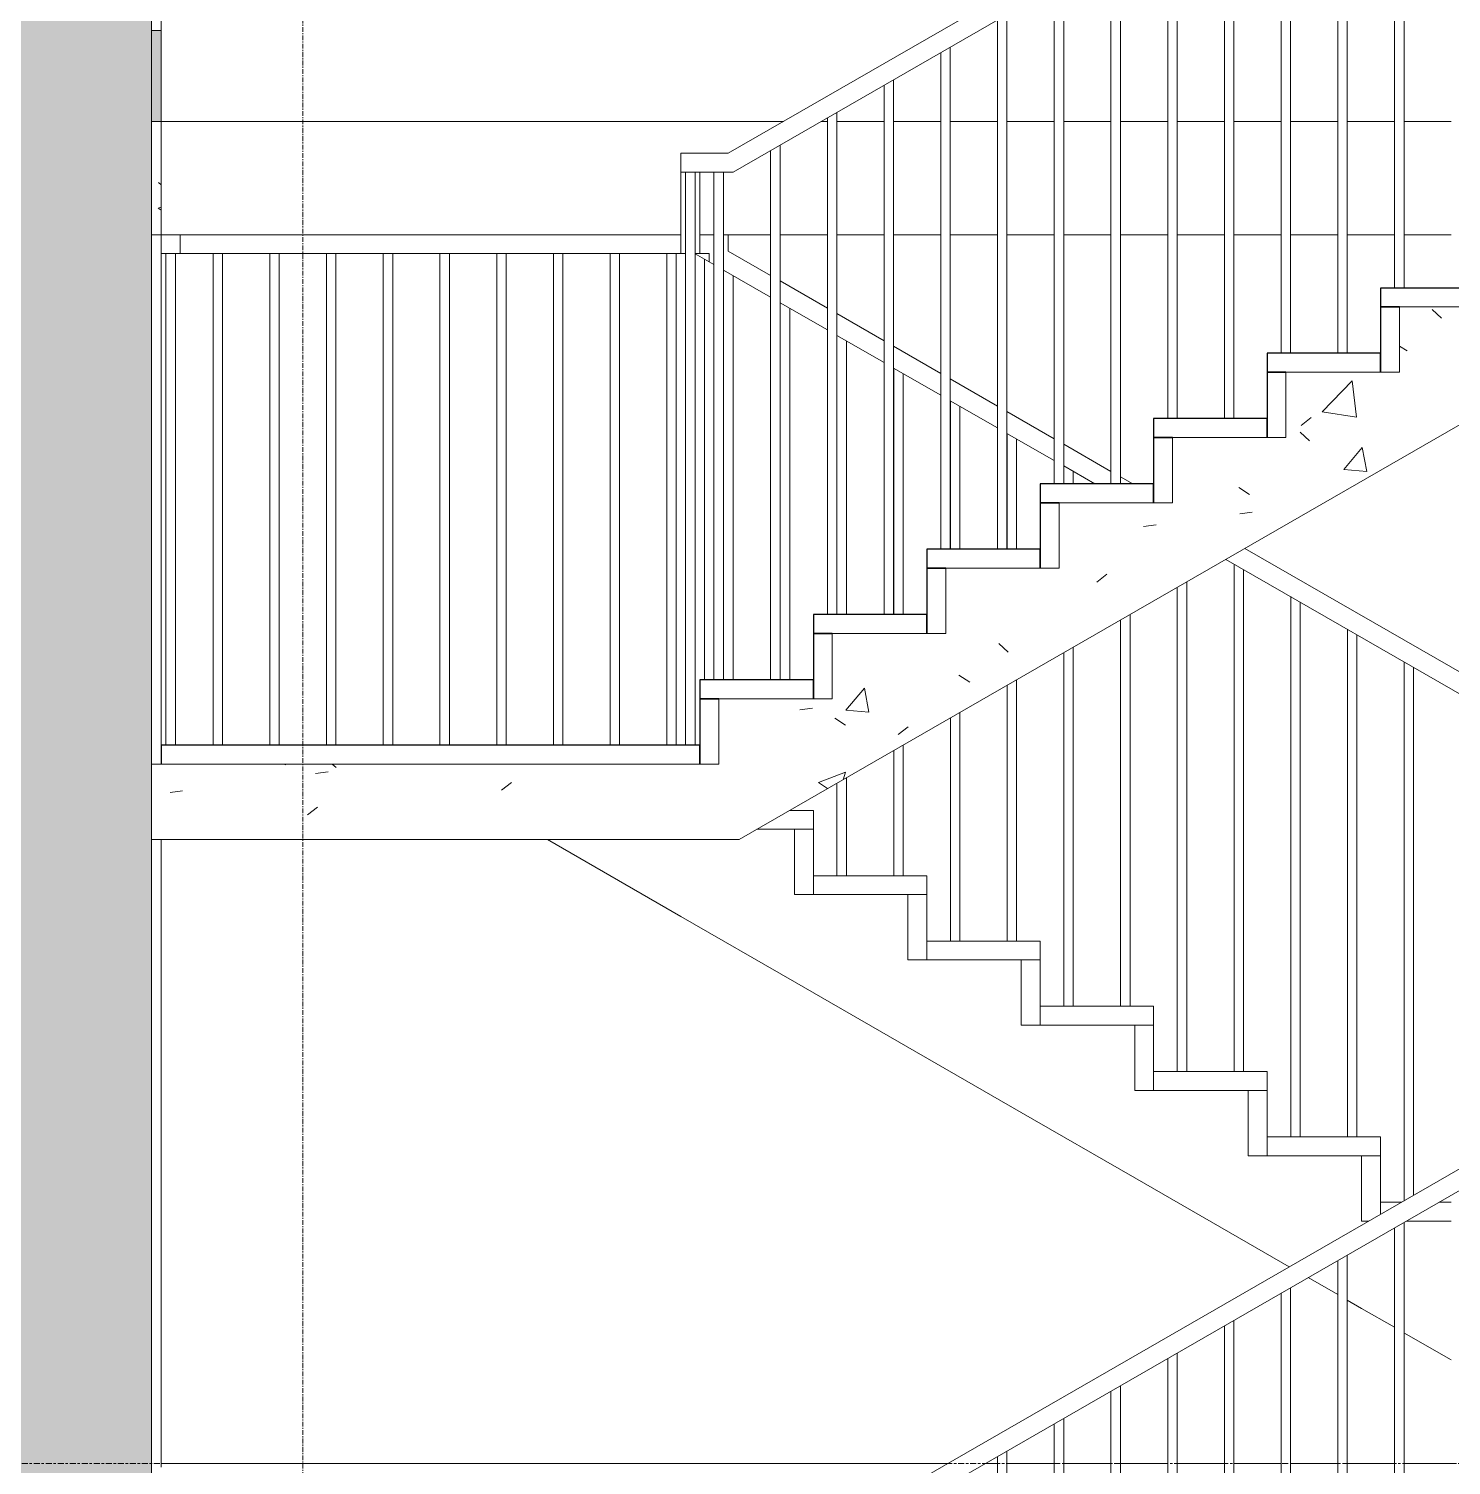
# Model space of a CAD drawing. Header units: millimetres. Extents: x 78096 to 288885, y -20632 to 149556.
# Drawn here: x 217859 to 221622, y 123095 to 126895 of the extents above; entities that cross this region are included whole.
import ezdxf

# ---------------------------------------------------------------- set-up
doc = ezdxf.new("R2010")
doc.units = ezdxf.units.MM
doc.linetypes.add('Centre', pattern=[31.75, 6.35, -4.7625, 15.875, -4.7625])
doc.linetypes.add('Grid Line', pattern=[22.225, 12.7, -3.175, 3.175, -3.175])
for name, color, linetype, lineweight in [('A-DETL', 90, 'Continuous', 9), ('A-DETL-GENF', 92, 'Continuous', 9), ('A-FLOR', 192, 'Continuous', 9), ('A-FLOR-FNSH', 192, 'Continuous', 35), ('A-FLOR-HRAL', 11, 'Continuous', 9), ('A-FLOR-LEVL', 51, 'Continuous', 9), ('A-FLOR-MCUT', 51, 'Continuous', 9), ('A-FLOR-PATT', 8, 'Continuous', 35), ('A-WALL-FNSH', 113, 'Continuous', 25), ('S-COLS', 52, 'Continuous', 9), ('S-GRID', 1, 'Continuous', 9), ('S-STRS', 31, 'Continuous', 9)]:
    doc.layers.add(name, color=color, linetype=linetype, lineweight=lineweight)
pattern_1 = [(50, (230762.54, 117385), (364.368, -31.8783), [38.1, -419.1]), (355, (230762.54, 117385), (-70.486, 382.1133), [30.48, -335.28]), (100.451, (230792.9, 117382.34), (293.885, 350.2334), [32.38, -356.18]), (46.184, (230762.54, 117486.6), (542.1585, -84.086), [57.15, -628.65]), (96.636, (230807.7, 117479.6), (474.805, 494.855), [48.57, -534.27]), (351.184, (230762.54, 117486.6), (474.81, 494.85), [45.72, -502.92]), (21, (230813.34, 117461.2), (303.2285, -204.5305), [38.1, -419.1]), (326, (230813.34, 117461.2), (123.604, 368.376), [30.48, -335.28]), (71.451, (230838.6, 117444.16), (426.834, 163.8427), [32.38, -356.18]), (37.5, (230762.54, 117385), (6.17665, 169.11015), [16.764, -314.452, 16.764, -323.596, -336.55]), (37.5, (230762.54, 117385), (6.17665, 169.11015), [-671.576, 16.764, -319.786]), (7.5, (230762.54, 117385), (133.6389, 200.3615), [16.764, -177.292, 16.764, -306.832, -128.27]), (7.5, (230762.54, 117385), (133.6389, 200.3615), [-517.652, 16.764, -111.506]), (327.5, (230649.26, 117385), (271.1818, -11.45836), [16.764, -110.236, 16.764, -379.476, -525.78]), (327.5, (230649.26, 117385), (271.1818, -11.45836), [-523.24, 16.764, -509.016]), (317.5, (230598.46, 117385), (296.2585, 50.8528), [16.764, -148.336, 16.764, -246.38, -373.38]), (317.5, (230598.46, 117385), (296.2585, 50.8528), [-428.244, 16.764, -356.616])]
pattern_2 = [(50, (230762.54, 117385), (728.7365, -63.756), [76.2, -838.2]), (355, (230762.54, 117385), (-140.972, 764.228), [60.96, -670.56]), (100.451, (230823.3, 117379.7), (587.77, 700.467), [64.76, -712.36]), (46.184, (230762.5, 117588.2), (1084.316, -168.17), [114.3, -1257.3]), (96.636, (230852.9, 117574.2), (949.61, 989.71), [97.14, -1068.54]), (351.184, (230762.5, 117588.2), (949.62, 989.7), [91.44, -1005.84]), (21, (230864.14, 117537.4), (606.458, -409.061), [76.2, -838.2]), (326, (230864.14, 117537.4), (247.208, 736.753), [60.96, -670.56]), (71.451, (230914.7, 117503.3), (853.668, 327.685), [64.76, -712.36]), (37.5, (230762.54, 117385), (12.3547, 338.2201), [33.528, -628.904, 33.528, -647.192, -673.1]), (37.5, (230762.54, 117385), (12.3547, 338.2201), [-1343.152, 33.528, -639.572]), (7.5, (230762.54, 117385), (267.279, 400.722), [33.528, -354.584, 33.528, -613.664, -256.54]), (7.5, (230762.54, 117385), (267.279, 400.722), [-1035.304, 33.528, -223.012]), (327.5, (230535.98, 117385), (542.3633, -22.9153), [33.528, -220.472, 33.528, -758.952, -1051.56]), (327.5, (230535.98, 117385), (542.3633, -22.9153), [-1046.48, 33.528, -1018.032]), (317.5, (230434.38, 117385), (592.517, 101.707), [33.528, -296.672, 33.528, -492.76, -746.76]), (317.5, (230434.38, 117385), (592.517, 101.707), [-856.488, 33.528, -713.232])]

# ---------------------------------------------------------------- blocks, each defined once
blk = doc.blocks.new('Railing - 25mm-4402515-TOMH A-A')
at = {"layer": 'A-FLOR-HRAL'}
for p, q in [((-3324.9, 101440.9), (-3324.9, 100127.3)), ((-3299.9, 100127.3), (-3299.9, 101455.3))]:
    blk.add_line(p, q, dxfattribs=at)
blk = doc.blocks.new('Railing - 25mm-4401980-TOMH A-A')
at = {"layer": 'A-FLOR-HRAL'}
for p, q in [((-3149.9, 100127.3), (-3149.9, 101541.7)), ((-3174.9, 101527.3), (-3174.9, 100127.3))]:
    blk.add_line(p, q, dxfattribs=at)
blk = doc.blocks.new('Railing - Railing-4416928-TOMH A-A')
for name, p in [('Railing - 25mm-4402515-TOMH A-A', (-900, 22281.8)), ('Railing - 25mm-4401980-TOMH A-A', (-1200, 22109.1)), ('Railing - 25mm-4402515-TOMH A-A', (-1200, 22109.1)), ('Railing - 25mm-4401980-TOMH A-A', (-1500, 21936.4)), ('Railing - 25mm-4402515-TOMH A-A', (-1500, 21936.4)), ('Railing - 25mm-4401980-TOMH A-A', (-1800, 21763.6)), ('Railing - 25mm-4402515-TOMH A-A', (-1800, 21763.6)), ('Railing - 25mm-4401980-TOMH A-A', (-2100, 21590.9))]:
    blk.add_blockref(name, p)
blk = doc.blocks.new('Top Rail Type - Top Rail_Internal_-4416944-TOMH A-A')
at = {"layer": 'A-FLOR-HRAL'}
for p, q in [((-3062, 124450), (-5987.4, 122765.7)), ((-3062, 124450), (-3062, 124392.3)), ((-3062, 124392.3), (-5974.1, 122715.7)), ((-6112.4, 122715.7), (-6112.4, 122765.7)), ((-5987.4, 122765.7), (-6112.4, 122765.7)), ((-6112.4, 122715.7), (-6112.4, 122500)), ((-5974.1, 122715.7), (-6112.4, 122715.7)), ((-6062.4, 122715.7), (-6062.4, 122500)), ((-6024.9, 122550), (-6062.4, 122550)), ((-5987.4, 122550), (-5999.9, 122550)), ((-5987.4, 122507), (-5987.4, 122550)), ((-6099.9, 122500), (-6112.4, 122500)), ((-6062.4, 122500), (-6074.9, 122500)), ((-6062.4, 122500), (-6037.4, 122500)), ((-6037.4, 122500), (-6037.4, 122478.1)), ((-6037.4, 122478.1), (-6024.9, 122470.9)), ((-5874.9, 122442.3), (-5987.4, 122507)), ((-5999.9, 122456.6), (-5874.9, 122384.6)), ((-5724.9, 122355.9), (-5849.9, 122427.9)), ((-5849.9, 122370.2), (-5724.9, 122298.2)), ((-5574.9, 122269.5), (-5699.9, 122341.5)), ((-5699.9, 122283.8), (-5574.9, 122211.9)), ((-5424.9, 122183.2), (-5549.9, 122255.2)), ((-5549.9, 122197.5), (-5424.9, 122125.5)), ((-5274.9, 122096.8), (-5399.9, 122168.8)), ((-5399.9, 122111.1), (-5274.9, 122039.1)), ((-5124.9, 122010.5), (-5249.9, 122082.4)), ((-5249.9, 122024.7), (-5124.9, 121952.8)), ((-4974.9, 121924.1), (-5099.9, 121996.1)), ((-5099.9, 121938.4), (-5017.5, 121890.9)), ((-4917.3, 121890.9), (-4949.9, 121909.7)), ((-3062, 120822.7), (-4620.8, 121720.2)), ((-4670.9, 121691.4), (-3062, 120765)), ((-3062, 120822.7), (-3062, 120765))]:
    blk.add_line(p, q, dxfattribs=at)
blk = doc.blocks.new('Railing - 25mm-4401978-TOMH A-A')
at = {"layer": 'A-FLOR-HRAL'}
for p, q in [((-6024.9, 99915.7), (-6024.9, 98572.7)), ((-5999.9, 98572.7), (-5999.9, 99915.7))]:
    blk.add_line(p, q, dxfattribs=at)
blk = doc.blocks.new('Railing - 25mm-4401976-TOMH A-A')
at = {"layer": 'A-FLOR-HRAL'}
for p, q in [((-5999.5, 98572.7), (-5999.5, 99656.3)), ((-5974.5, 98572.7), (-5974.5, 99641.9))]:
    blk.add_line(p, q, dxfattribs=at)
blk = doc.blocks.new('Railing - 25mm-4401974-TOMH A-A')
at = {"layer": 'A-FLOR-HRAL'}
for p, q in [((-5849.5, 98572.7), (-5849.5, 99570)), ((-5824.5, 98572.7), (-5824.5, 99555.6))]:
    blk.add_line(p, q, dxfattribs=at)
blk = doc.blocks.new('Railing - 25mm-V170-TOMH A-A')
at = {"layer": 'A-FLOR-HRAL'}
for p, q in [((-5699.5, 98745.5), (-5699.5, 99483.6)), ((-5674.5, 98745.5), (-5674.5, 99469.2)), ((-5674.5, 98054.5), (-5674.5, 98313.5)), ((-5699.5, 98054.5), (-5699.5, 98299.1))]:
    blk.add_line(p, q, dxfattribs=at)
blk = doc.blocks.new('Railing - 25mm-V171-TOMH A-A')
at = {"layer": 'A-FLOR-HRAL'}
for p, q in [((-5549.5, 98745.5), (-5549.5, 99397.2)), ((-5524.5, 98745.5), (-5524.5, 99382.8)), ((-5549.5, 98054.5), (-5549.5, 98385.5)), ((-5524.5, 98054.5), (-5524.5, 98399.9))]:
    blk.add_line(p, q, dxfattribs=at)
blk = doc.blocks.new('Railing - 25mm-V172-TOMH A-A')
at = {"layer": 'A-FLOR-HRAL'}
for p, q in [((-5399.5, 98918.2), (-5399.5, 99310.9)), ((-5374.5, 98918.2), (-5374.5, 99296.5)), ((-5399.5, 97881.8), (-5399.5, 98471.9)), ((-5374.5, 97881.8), (-5374.5, 98486.3))]:
    blk.add_line(p, q, dxfattribs=at)
blk = doc.blocks.new('Railing - 25mm-V173-TOMH A-A')
at = {"layer": 'A-FLOR-HRAL'}
for p, q in [((-5249.5, 98918.2), (-5249.5, 99224.5)), ((-5224.5, 98918.2), (-5224.5, 99210.1)), ((-5224.5, 97881.8), (-5224.5, 98572.6)), ((-5249.5, 97881.8), (-5249.5, 98558.2))]:
    blk.add_line(p, q, dxfattribs=at)
blk = doc.blocks.new('Railing - 25mm-V174-TOMH A-A')
at = {"layer": 'A-FLOR-HRAL'}
for p, q in [((-5099.5, 99090.9), (-5099.5, 99138.1)), ((-5074.5, 99090.9), (-5074.5, 99123.7)), ((-5074.5, 97709.1), (-5074.5, 98659)), ((-5099.5, 97709.1), (-5099.5, 98644.6))]:
    blk.add_line(p, q, dxfattribs=at)
blk = doc.blocks.new('Railing - 25mm-V175-TOMH A-A')
at = {"layer": 'A-FLOR-HRAL'}
for p, q in [((-4949.5, 97709.1), (-4949.5, 98731)), ((-4924.5, 97709.1), (-4924.5, 98745.4))]:
    blk.add_line(p, q, dxfattribs=at)
blk = doc.blocks.new('Railing - 25mm-V176-TOMH A-A')
at = {"layer": 'A-FLOR-HRAL'}
for p, q in [((-4799.5, 97536.4), (-4799.5, 98817.3)), ((-4774.5, 97536.4), (-4774.5, 98831.7))]:
    blk.add_line(p, q, dxfattribs=at)
blk = doc.blocks.new('Railing - 25mm-V177-TOMH A-A')
at = {"layer": 'A-FLOR-HRAL'}
for p, q in [((-4649.5, 97536.4), (-4649.5, 98879)), ((-4624.5, 97536.4), (-4624.5, 98864.7))]:
    blk.add_line(p, q, dxfattribs=at)
blk = doc.blocks.new('Railing - 25mm-V178-TOMH A-A')
at = {"layer": 'A-FLOR-HRAL'}
for p, q in [((-4499.5, 97363.6), (-4499.5, 98792.7)), ((-4474.5, 97363.6), (-4474.5, 98778.3))]:
    blk.add_line(p, q, dxfattribs=at)
blk = doc.blocks.new('Railing - 25mm-V185-TOMH A-A')
at = {"layer": 'A-FLOR-HRAL'}
for p, q in [((-4199.5, 104795.1), (-4199.5, 106220)), ((-4174.5, 104809.5), (-4174.5, 106205.6))]:
    blk.add_line(p, q, dxfattribs=at)
blk = doc.blocks.new('Railing - 25mm-4401972-TOMH A-A')
at = {"layer": 'A-FLOR-HRAL'}
for p, q in [((-6099.9, 98400), (-6099.9, 99915.7)), ((-6074.9, 98400), (-6074.9, 99915.7))]:
    blk.add_line(p, q, dxfattribs=at)
blk = doc.blocks.new('Railing - Railing-4417093-TOMH A-A')
for name, p in [('Railing - 25mm-4402515-TOMH A-A', (-900, 26081.8)), ('Railing - 25mm-4401980-TOMH A-A', (-1200, 25909.1)), ('Railing - 25mm-4402515-TOMH A-A', (-1200, 25909.1)), ('Railing - 25mm-4401980-TOMH A-A', (-1500, 25736.4)), ('Railing - 25mm-4402515-TOMH A-A', (-1500, 25736.4)), ('Railing - 25mm-4401980-TOMH A-A', (-1800, 25563.6)), ('Railing - 25mm-4402515-TOMH A-A', (-1800, 25563.6)), ('Railing - 25mm-4401980-TOMH A-A', (-2100, 25390.9)), ('Railing - 25mm-4402515-TOMH A-A', (-2100, 25390.9)), ('Railing - 25mm-4401980-TOMH A-A', (-2400, 25218.2)), ('Railing - 25mm-4402515-TOMH A-A', (-2400, 25218.2)), ('Railing - 25mm-4401980-TOMH A-A', (-2700, 25045.5)), ('Railing - 25mm-4401972-TOMH A-A', (0, 26600)), ('Railing - 25mm-4401978-TOMH A-A', (0, 26600)), ('Railing - 25mm-4401976-TOMH A-A', (0, 26600)), ('Railing - 25mm-4401974-TOMH A-A', (0, 26600)), ('Railing - 25mm-V170-TOMH A-A', (0, 26600)), ('Railing - 25mm-V171-TOMH A-A', (0, 26600)), ('Railing - 25mm-V172-TOMH A-A', (0, 26600)), ('Railing - 25mm-V173-TOMH A-A', (0, 26600)), ('Railing - 25mm-V174-TOMH A-A', (0, 26600)), ('Railing - 25mm-V177-TOMH A-A', (0, 26600)), ('Railing - 25mm-V176-TOMH A-A', (0, 26600)), ('Railing - 25mm-V178-TOMH A-A', (0, 26600)), ('Railing - 25mm-V175-TOMH A-A', (0, 26600)), ('Railing - 25mm-V177-TOMH A-A', (300, 26427.3)), ('Railing - 25mm-V185-TOMH A-A', (0, 19000))]:
    blk.add_blockref(name, p)
blk = doc.blocks.new('Railing - 25mm-4402519-TOMH A-A')
at = {"layer": 'A-FLOR-HRAL'}
for p, q in [((-6074.5, 98400), (-6074.5, 99699.5)), ((-6049.5, 99685.1), (-6049.5, 98572.7))]:
    blk.add_line(p, q, dxfattribs=at)
blk = doc.blocks.new('Railing - 25mm-4168236-TOMH A-A')
at = {"layer": 'A-FLOR-HRAL'}
for p, q in [((-6149.5, 84885.7), (-6149.5, 86185.7)), ((-6124.5, 86185.7), (-6124.5, 84885.7))]:
    blk.add_line(p, q, dxfattribs=at)
blk = doc.blocks.new('Railing - 25mm-V132-TOMH A-A')
at = {"layer": 'A-FLOR-HRAL'}
for p, q in [((-7474.1, 84885.7), (-7474.1, 86185.7)), ((-7449.1, 84885.7), (-7449.1, 86185.7))]:
    blk.add_line(p, q, dxfattribs=at)
blk = doc.blocks.new('Railing - Railing-4417097-TOMH A-A')
at = {"layer": 'A-FLOR-HRAL', "lineweight": 18}
for p, q in [((-7436.6, 126350), (-7486.6, 126350)), ((-7486.6, 126350), (-7486.6, 126300)), ((-7436.6, 126300), (-7436.6, 126350)), ((-7486.6, 126300), (-7436.6, 126300))]:
    blk.add_line(p, q, dxfattribs=at)
at = {"layer": 'A-FLOR-HRAL'}
for p, q in [((-6112.4, 126350), (-7436.6, 126350)), ((-7436.6, 126300), (-6112.4, 126300)), ((-6074.9, 126299.7), (-6037.4, 126278.1))]:
    blk.add_line(p, q, dxfattribs=at)
for name, p in [('Railing - 25mm-V132-TOMH A-A', (0, 40114.3)), ('Railing - 25mm-4168236-TOMH A-A', (-1200, 40114.3)), ('Railing - 25mm-4168236-TOMH A-A', (-1050, 40114.3)), ('Railing - 25mm-4168236-TOMH A-A', (-900, 40114.3)), ('Railing - 25mm-4168236-TOMH A-A', (-750, 40114.3)), ('Railing - 25mm-4168236-TOMH A-A', (-600, 40114.3)), ('Railing - 25mm-4168236-TOMH A-A', (-450, 40114.3)), ('Railing - 25mm-4168236-TOMH A-A', (-300, 40114.3)), ('Railing - 25mm-4168236-TOMH A-A', (-150, 40114.3)), ('Railing - 25mm-4168236-TOMH A-A', (0, 40114.3)), ('Railing - 25mm-4402519-TOMH A-A', (0, 26600))]:
    blk.add_blockref(name, p)
blk = doc.blocks.new('Top Rail Type - Top Rail_Internal_-4417109-TOMH A-A')
at = {"layer": 'A-FLOR-HRAL'}
for p, q in [((-3062, 128250), (-5987.4, 126565.7)), ((-3062, 128250), (-3062, 128192.3)), ((-3062, 128192.3), (-5974.1, 126515.7)), ((-6112.4, 126515.7), (-6112.4, 126565.7)), ((-5987.4, 126565.7), (-6112.4, 126565.7)), ((-6112.4, 126515.7), (-6112.4, 126300)), ((-5974.1, 126515.7), (-6112.4, 126515.7)), ((-6062.4, 126515.7), (-6062.4, 126300)), ((-6024.9, 126350), (-6062.4, 126350)), ((-5987.4, 126350), (-5999.9, 126350)), ((-5987.4, 126307), (-5987.4, 126350)), ((-6099.9, 126300), (-6112.4, 126300)), ((-6062.4, 126300), (-6074.9, 126300)), ((-6062.4, 126300), (-6037.4, 126300)), ((-6037.4, 126300), (-6037.4, 126278.1)), ((-6037.4, 126278.1), (-6024.9, 126270.9)), ((-5874.9, 126242.3), (-5987.4, 126307)), ((-5999.9, 126256.6), (-5874.9, 126184.6)), ((-5724.9, 126155.9), (-5849.9, 126227.9)), ((-5849.9, 126170.2), (-5724.9, 126098.2)), ((-5574.9, 126069.5), (-5699.9, 126141.5)), ((-5699.9, 126083.8), (-5574.9, 126011.9)), ((-5424.9, 125983.2), (-5549.9, 126055.2)), ((-5549.9, 125997.5), (-5424.9, 125925.5)), ((-5274.9, 125896.8), (-5399.9, 125968.8)), ((-5399.9, 125911.1), (-5274.9, 125839.1)), ((-5124.9, 125810.5), (-5249.9, 125882.4)), ((-5249.9, 125824.7), (-5124.9, 125752.8)), ((-4974.9, 125724.1), (-5099.9, 125796.1)), ((-5099.9, 125738.4), (-5017.5, 125690.9)), ((-4917.3, 125690.9), (-4949.9, 125709.7)), ((-3062, 124622.7), (-4620.8, 125520.2)), ((-4670.9, 125491.4), (-3062, 124565)), ((-3062, 124622.7), (-3062, 124565))]:
    blk.add_line(p, q, dxfattribs=at)
blk = doc.blocks.new('Top Rail Type - Top Rail_Internal_-4417128-TOMH A-A')
at = {"layer": 'A-FLOR-HRAL'}
for p, q in [((-7436.6, 126350), (-7486.6, 126350)), ((-7486.6, 126350), (-7486.6, 126300)), ((-7436.6, 126300), (-7436.6, 126350)), ((-6112.4, 126350), (-7436.6, 126350)), ((-7486.6, 126300), (-7436.6, 126300)), ((-7436.6, 126300), (-6112.4, 126300)), ((-6074.9, 126299.7), (-6037.4, 126278.1))]:
    blk.add_line(p, q, dxfattribs=at)
blk = doc.blocks.new('Railing - Railing-4417305-TOMH A-A')
for name, p in [('Railing - 25mm-4402515-TOMH A-A', (-900, 26081.8)), ('Railing - 25mm-4401980-TOMH A-A', (-1200, 25909.1)), ('Railing - 25mm-4402515-TOMH A-A', (-1200, 25909.1)), ('Railing - 25mm-4401980-TOMH A-A', (-1500, 25736.4)), ('Railing - 25mm-4402515-TOMH A-A', (-1500, 25736.4)), ('Railing - 25mm-4401980-TOMH A-A', (-1800, 25563.6)), ('Railing - 25mm-4402515-TOMH A-A', (-1800, 25563.6)), ('Railing - 25mm-4401980-TOMH A-A', (-2100, 25390.9)), ('Railing - 25mm-4402515-TOMH A-A', (-2100, 25390.9)), ('Railing - 25mm-4401980-TOMH A-A', (-2400, 25218.2)), ('Railing - 25mm-4402515-TOMH A-A', (-2400, 25218.2)), ('Railing - 25mm-4401980-TOMH A-A', (-2700, 25045.5)), ('Railing - 25mm-4401972-TOMH A-A', (0, 26600)), ('Railing - 25mm-4401978-TOMH A-A', (0, 26600)), ('Railing - 25mm-4401976-TOMH A-A', (0, 26600)), ('Railing - 25mm-4401974-TOMH A-A', (0, 26600)), ('Railing - 25mm-V170-TOMH A-A', (0, 26600)), ('Railing - 25mm-V171-TOMH A-A', (0, 26600)), ('Railing - 25mm-V172-TOMH A-A', (0, 26600)), ('Railing - 25mm-V173-TOMH A-A', (0, 26600)), ('Railing - 25mm-V174-TOMH A-A', (0, 26600)), ('Railing - 25mm-V177-TOMH A-A', (0, 26600)), ('Railing - 25mm-V176-TOMH A-A', (0, 26600)), ('Railing - 25mm-V178-TOMH A-A', (0, 26600)), ('Railing - 25mm-V175-TOMH A-A', (0, 26600)), ('Railing - 25mm-V177-TOMH A-A', (300, 26427.3)), ('Railing - 25mm-V185-TOMH A-A', (0, 19000))]:
    blk.add_blockref(name, p)
blk = doc.blocks.new('Railing - Railing-4417309-TOMH A-A')
at = {"layer": 'A-FLOR-HRAL', "lineweight": 18}
for p, q in [((-7436.6, 126350), (-7486.6, 126350)), ((-7486.6, 126350), (-7486.6, 126300)), ((-7436.6, 126300), (-7436.6, 126350)), ((-7486.6, 126300), (-7436.6, 126300))]:
    blk.add_line(p, q, dxfattribs=at)
at = {"layer": 'A-FLOR-HRAL'}
for p, q in [((-6112.4, 126350), (-7436.6, 126350)), ((-7436.6, 126300), (-6112.4, 126300)), ((-6074.9, 126299.7), (-6037.4, 126278.1))]:
    blk.add_line(p, q, dxfattribs=at)
for name, p in [('Railing - 25mm-V132-TOMH A-A', (0, 40114.3)), ('Railing - 25mm-4168236-TOMH A-A', (-1200, 40114.3)), ('Railing - 25mm-4168236-TOMH A-A', (-1050, 40114.3)), ('Railing - 25mm-4168236-TOMH A-A', (-900, 40114.3)), ('Railing - 25mm-4168236-TOMH A-A', (-750, 40114.3)), ('Railing - 25mm-4168236-TOMH A-A', (-600, 40114.3)), ('Railing - 25mm-4168236-TOMH A-A', (-450, 40114.3)), ('Railing - 25mm-4168236-TOMH A-A', (-300, 40114.3)), ('Railing - 25mm-4168236-TOMH A-A', (-150, 40114.3)), ('Railing - 25mm-4168236-TOMH A-A', (0, 40114.3)), ('Railing - 25mm-4402519-TOMH A-A', (0, 26600))]:
    blk.add_blockref(name, p)
blk = doc.blocks.new('Top Rail Type - Top Rail_Internal_-4417321-TOMH A-A')
at = {"layer": 'A-FLOR-HRAL'}
for p, q in [((-3062, 128250), (-5987.4, 126565.7)), ((-3062, 128250), (-3062, 128192.3)), ((-3062, 128192.3), (-5974.1, 126515.7)), ((-6112.4, 126515.7), (-6112.4, 126565.7)), ((-5987.4, 126565.7), (-6112.4, 126565.7)), ((-6112.4, 126515.7), (-6112.4, 126300)), ((-5974.1, 126515.7), (-6112.4, 126515.7)), ((-6062.4, 126515.7), (-6062.4, 126300)), ((-6024.9, 126350), (-6062.4, 126350)), ((-5987.4, 126350), (-5999.9, 126350)), ((-5987.4, 126307), (-5987.4, 126350)), ((-6099.9, 126300), (-6112.4, 126300)), ((-6062.4, 126300), (-6074.9, 126300)), ((-6062.4, 126300), (-6037.4, 126300)), ((-6037.4, 126300), (-6037.4, 126278.1)), ((-6037.4, 126278.1), (-6024.9, 126270.9)), ((-5874.9, 126242.3), (-5987.4, 126307)), ((-5999.9, 126256.6), (-5874.9, 126184.6)), ((-5724.9, 126155.9), (-5849.9, 126227.9)), ((-5849.9, 126170.2), (-5724.9, 126098.2)), ((-5574.9, 126069.5), (-5699.9, 126141.5)), ((-5699.9, 126083.8), (-5574.9, 126011.9)), ((-5424.9, 125983.2), (-5549.9, 126055.2)), ((-5549.9, 125997.5), (-5424.9, 125925.5)), ((-5274.9, 125896.8), (-5399.9, 125968.8)), ((-5399.9, 125911.1), (-5274.9, 125839.1)), ((-5124.9, 125810.5), (-5249.9, 125882.4)), ((-5249.9, 125824.7), (-5124.9, 125752.8)), ((-4974.9, 125724.1), (-5099.9, 125796.1)), ((-5099.9, 125738.4), (-5017.5, 125690.9)), ((-4917.3, 125690.9), (-4949.9, 125709.7)), ((-3062, 124622.7), (-4620.8, 125520.2)), ((-4670.9, 125491.4), (-3062, 124565)), ((-3062, 124622.7), (-3062, 124565))]:
    blk.add_line(p, q, dxfattribs=at)
blk = doc.blocks.new('Top Rail Type - Top Rail_Internal_-4417340-TOMH A-A')
at = {"layer": 'A-FLOR-HRAL'}
for p, q in [((-7436.6, 126350), (-7486.6, 126350)), ((-7486.6, 126350), (-7486.6, 126300)), ((-7436.6, 126300), (-7436.6, 126350)), ((-6112.4, 126350), (-7436.6, 126350)), ((-7486.6, 126300), (-7436.6, 126300)), ((-7436.6, 126300), (-6112.4, 126300)), ((-6074.9, 126299.7), (-6037.4, 126278.1))]:
    blk.add_line(p, q, dxfattribs=at)

msp = doc.modelspace()

# ---------------------------------------------------------------- hatches: boundary and pattern name
at = {"layer": 'A-DETL-GENF'}
h = msp.add_hatch(dxfattribs=at)
h.set_pattern_fill('FP_7', color=50, style=0, pattern_type=2)
h.set_pattern_definition(pattern_2)
h.paths.add_polyline_path([(217784.424, 82800), (218184.412, 82800), (218184.412, 141050), (217784.412, 141050), (217784.424, 82884.048)])
h = msp.add_hatch(dxfattribs=at)
h.set_pattern_fill('FP_7', color=50, style=0, pattern_type=2)
h.set_pattern_definition(pattern_2)
h.paths.add_polyline_path([(218184.412, 124750), (219737.886, 124750), (222516.833, 126350), (224384.412, 126350), (224384.412, 126650), (222834.424, 126650), (222834.424, 126890), (222634.424, 126890), (222634.424, 126677.273), (222384.424, 126677.273), (222384.424, 126504.545), (222084.424, 126504.545), (222084.424, 126331.818), (221784.424, 126331.818), (221784.424, 126159.091), (221484.424, 126159.091), (221484.424, 125986.364), (221184.424, 125986.364), (221184.424, 125813.636), (220884.424, 125813.636), (220884.424, 125640.909), (220584.424, 125640.909), (220584.424, 125468.182), (220284.424, 125468.182), (220284.424, 125295.455), (219984.424, 125295.455), (219984.424, 125122.727), (219684.424, 125122.727), (219684.424, 124950), (218184.412, 124950)])
at = {"layer": 'A-FLOR-PATT', "lineweight": 9}
h = msp.add_hatch(dxfattribs=at)
h.set_pattern_fill('FP_2', color=256, style=0, pattern_type=2)
h.set_pattern_definition([(0, (230762.54, 117385), (812.8, 203.2), [33.528, -576.072, 33.528, -576.072, -3251.2]), (0, (230762.54, 117385), (812.8, 203.2), [-1219.2, 33.528, -1185.672, 33.528, -576.072, -1422.4]), (0, (230762.54, 117385), (812.8, 203.2), [-3048, 33.528, -372.872, 33.528, -982.472]), (120, (231067.34, 117486.6), (-582.3764, 602.3054), [33.528, -576.072, 33.528, -3827.272]), (120, (231067.34, 117486.6), (-582.3764, 602.3054), [-643.128, -576.072, 33.528, -1185.672, -2032]), (120, (231067.34, 117486.6), (-582.3764, 602.3054), [-2438.4, 33.528, -576.072, 33.528, -1388.872]), (120, (231067.34, 117486.6), (-582.3764, 602.3054), [-3081.528, -372.872, 33.528, -982.472]), (240, (231168.94, 117893), (-230.4236, -805.5054), [33.528, -576.072, 33.528, -3827.272]), (240, (231168.94, 117893), (-230.4236, -805.5054), [-643.128, -576.072, 33.528, -1185.672, -2032]), (240, (231168.94, 117893), (-230.4236, -805.5054), [-2438.4, 33.528, -576.072, 33.528, -1388.872]), (240, (231168.94, 117893), (-230.4236, -805.5054), [-3081.528, -372.872, 33.528, -982.472])])
h.paths.add_polyline_path([(228336.374, 126650), (229484.553, 126650), (229484.553, 126890), (227584.424, 126890), (227584.424, 126650), (227932.718, 126650)])
h.paths.add_polyline_path([(212234.399, 126650), (216484.346, 126650), (216484.346, 126890), (212034.345, 126890), (212034.345, 126850), (212234.399, 126848.887), (212234.399, 126660.85)])
h.paths.add_polyline_path([(242135.279, 126650), (242135.279, 126890), (230084.458, 126890), (230084.458, 126650), (241334.387, 126650), (241334.387, 126850), (241734.387, 126848.887), (241734.387, 126650), (242060.681, 126650)])
h.paths.add_polyline_path([(224384.412, 126650), (224384.412, 126890), (222834.424, 126890), (222834.424, 126650), (224299.814, 126650)])
h.paths.add_polyline_path([(216584.346, 126650), (217784.412, 126650.12), (217784.412, 126890), (216584.346, 126890), (216584.346, 126848.887)])
h.paths.add_polyline_path([(229684.27, 126650), (229684.458, 126650), (229684.27, 126848.887)])
h.paths.add_polyline_path([(218184.424, 126650), (218209.424, 126650), (218209.424, 126890), (218184.424, 126890), (218184.424, 126848.887)])
h = msp.add_hatch(dxfattribs=at)
h.set_pattern_fill('FP_1', color=256, style=0, pattern_type=2)
h.set_pattern_definition(pattern_1)
h.paths.add_polyline_path([(218184.424, 126350), (218209.424, 126350), (218209.424, 126650), (218184.412, 126650), (218184.412, 126350)])
at = {"layer": 'S-COLS'}
h = msp.add_hatch(dxfattribs=at)
h.set_pattern_fill('FP_1', color=256, style=0, pattern_type=2)
h.set_pattern_definition(pattern_1)
h.paths.add_polyline_path([(218184.412, 88250), (218184.424, 88250), (218184.412, 88536.671)])
h.paths.add_polyline_path([(218184.412, 94739.474), (218184.424, 94739.474), (218184.412, 94817.362)])
h.paths.add_polyline_path([(218184.412, 100050), (218184.424, 100050), (218184.412, 100050.008)])
h.paths.add_polyline_path([(218184.412, 102150), (218184.424, 102150), (218184.412, 102354.191)])
h.paths.add_polyline_path([(218184.412, 107650), (218184.424, 107650), (218184.412, 107650.008)])
h.paths.add_polyline_path([(218184.412, 122850), (218184.424, 122850), (218184.412, 123080.472)])
h.paths.add_polyline_path([(218184.412, 124950), (218184.424, 124950), (218184.412, 124964.68)])

# ---------------------------------------------------------------- linework, layer by layer
at = {"layer": 'A-DETL', "lineweight": 18}
for p, q in [((218184.412, 124950), (218184.412, 128550)), ((219737.886, 124750), (222516.833, 126350)), ((221784.424, 126159.091), (221484.424, 126159.091)), ((221484.424, 126159.091), (221484.424, 125986.364)), ((221484.424, 125986.364), (221184.424, 125986.364)), ((221184.424, 125986.364), (221184.424, 125813.636)), ((221184.424, 125813.636), (220884.424, 125813.636)), ((220884.424, 125813.636), (220884.424, 125640.909)), ((220884.424, 125640.909), (220584.424, 125640.909)), ((220584.424, 125640.909), (220584.424, 125468.182)), ((220584.424, 125468.182), (220284.424, 125468.182)), ((220284.424, 125468.182), (220284.424, 125295.455)), ((220284.424, 125295.455), (219984.424, 125295.455)), ((219984.424, 125295.455), (219984.424, 125122.727)), ((219984.424, 125122.727), (219684.424, 125122.727)), ((219684.424, 125122.727), (219684.424, 124950)), ((219684.424, 124950), (218184.412, 124950)), ((218184.412, 124950), (218184.412, 124750)), ((218184.412, 121150), (218184.412, 124750)), ((218184.412, 124750), (219737.886, 124750))]:
    msp.add_line(p, q, dxfattribs=at)
at = {"layer": 'A-FLOR', "lineweight": 18}
for p, q in [((218209.424, 126650), (219855.477, 126650)), ((219955.684, 126650), (219971.524, 126650)), ((219996.524, 126650), (220121.524, 126650)), ((220146.524, 126650), (220271.524, 126650)), ((220296.524, 126650), (220421.524, 126650)), ((220446.524, 126650), (220571.524, 126650)), ((220596.524, 126650), (220721.524, 126650)), ((220746.524, 126650), (220871.524, 126650)), ((220896.524, 126650), (221021.524, 126650)), ((221046.524, 126650), (221171.524, 126650)), ((221196.524, 126650), (221321.524, 126650)), ((221346.524, 126650), (221471.524, 126650)), ((221496.524, 126650), (221621.524, 126650)), ((219821.524, 126350), (219709.024, 126350)), ((219971.524, 126350), (219846.524, 126350)), ((220121.524, 126350), (219996.524, 126350)), ((220271.524, 126350), (220146.524, 126350)), ((220421.524, 126350), (220296.524, 126350)), ((220571.524, 126350), (220446.524, 126350)), ((220721.524, 126350), (220596.524, 126350)), ((220871.524, 126350), (220746.524, 126350)), ((221021.524, 126350), (220896.524, 126350)), ((221171.524, 126350), (221046.524, 126350)), ((221321.524, 126350), (221196.524, 126350)), ((221471.524, 126350), (221346.524, 126350)), ((221621.524, 126350), (221496.524, 126350)), ((218209.424, 123100), (220289.687, 123100)), ((220389.895, 123100), (220421.524, 123100)), ((220446.524, 123100), (220571.524, 123100)), ((220596.524, 123100), (220721.524, 123100)), ((220746.524, 123100), (220871.524, 123100)), ((220896.524, 123100), (221021.524, 123100)), ((221046.524, 123100), (221171.524, 123100)), ((221196.524, 123100), (221321.524, 123100)), ((221346.524, 123100), (221471.524, 123100)), ((221496.524, 123100), (221621.524, 123100))]:
    msp.add_line(p, q, dxfattribs=at)
at = {"layer": 'A-FLOR-FNSH', "color": 7, "lineweight": 18}
for p, q in [((218209.424, 126350), (218209.424, 126890)), ((218209.424, 126650), (218184.424, 126650))]:
    msp.add_line(p, q, dxfattribs=at)
at = {"layer": 'A-FLOR-LEVL', "linetype": 'Centre'}
msp.add_line((192334.611, 123100), (278486.268, 123100), dxfattribs=at)
at = {"layer": 'A-FLOR-MCUT', "lineweight": 18}
for p, q in [((218209.424, 126890), (218184.424, 126890)), ((218184.424, 126350), (218209.424, 126350))]:
    msp.add_line(p, q, dxfattribs=at)
at = {"layer": 'A-WALL-FNSH', "color": 7, "lineweight": 18}
for p, q in [((218209.424, 126890), (218209.424, 128550)), ((218209.424, 124950), (218209.424, 126350)), ((218209.424, 123090), (218209.424, 124750))]:
    msp.add_line(p, q, dxfattribs=at)
at = {"layer": 'S-GRID', "linetype": 'Grid Line'}
msp.add_line((218584.395, 78125.107), (218584.395, 148256.175), dxfattribs=at)
at = {"layer": 'S-STRS', "lineweight": 25}
for p, q in [((221734.424, 126209.091), (221434.424, 126209.091)), ((221434.424, 126209.091), (221434.424, 126159.091)), ((221734.424, 126209.091), (221434.424, 126209.091)), ((221434.424, 126209.091), (221434.424, 126159.091)), ((221434.424, 126159.091), (221434.424, 125986.364)), ((221484.424, 126159.091), (221434.424, 126159.091)), ((221434.424, 126159.091), (221484.424, 126159.091)), ((221434.424, 126159.091), (221434.424, 125986.364)), ((221484.424, 126159.091), (221434.424, 126159.091)), ((221434.424, 126159.091), (221484.424, 126159.091)), ((221434.424, 126036.364), (221134.424, 126036.364)), ((221134.424, 126036.364), (221134.424, 125986.364)), ((221434.424, 126036.364), (221134.424, 126036.364)), ((221134.424, 126036.364), (221134.424, 125986.364)), ((221434.424, 125986.364), (221434.424, 126036.364)), ((221434.424, 125986.364), (221434.424, 126036.364)), ((221134.424, 125986.364), (221134.424, 125813.636)), ((221184.424, 125986.364), (221134.424, 125986.364)), ((221134.424, 125986.364), (221184.424, 125986.364)), ((221134.424, 125986.364), (221134.424, 125813.636)), ((221184.424, 125986.364), (221134.424, 125986.364)), ((221134.424, 125986.364), (221184.424, 125986.364)), ((221134.424, 125863.636), (220834.424, 125863.636)), ((220834.424, 125863.636), (220834.424, 125813.636)), ((221134.424, 125863.636), (220834.424, 125863.636)), ((220834.424, 125863.636), (220834.424, 125813.636)), ((221134.424, 125813.636), (221134.424, 125863.636)), ((221134.424, 125813.636), (221134.424, 125863.636)), ((220834.424, 125813.636), (220834.424, 125640.909)), ((220884.424, 125813.636), (220834.424, 125813.636)), ((220834.424, 125813.636), (220884.424, 125813.636)), ((220834.424, 125813.636), (220834.424, 125640.909)), ((220884.424, 125813.636), (220834.424, 125813.636)), ((220834.424, 125813.636), (220884.424, 125813.636)), ((220834.424, 125690.909), (220534.424, 125690.909)), ((220534.424, 125690.909), (220534.424, 125640.909)), ((220834.424, 125690.909), (220534.424, 125690.909)), ((220534.424, 125690.909), (220534.424, 125640.909)), ((220834.424, 125640.909), (220834.424, 125690.909)), ((220834.424, 125640.909), (220834.424, 125690.909)), ((220534.424, 125640.909), (220534.424, 125468.182)), ((220584.424, 125640.909), (220534.424, 125640.909)), ((220534.424, 125640.909), (220584.424, 125640.909)), ((220534.424, 125640.909), (220534.424, 125468.182)), ((220584.424, 125640.909), (220534.424, 125640.909)), ((220534.424, 125640.909), (220584.424, 125640.909)), ((220534.424, 125518.182), (220234.424, 125518.182)), ((220234.424, 125518.182), (220234.424, 125468.182)), ((220534.424, 125518.182), (220234.424, 125518.182)), ((220234.424, 125518.182), (220234.424, 125468.182)), ((220534.424, 125468.182), (220534.424, 125518.182)), ((220534.424, 125468.182), (220534.424, 125518.182)), ((220234.424, 125468.182), (220234.424, 125295.455)), ((220284.424, 125468.182), (220234.424, 125468.182)), ((220234.424, 125468.182), (220284.424, 125468.182)), ((220234.424, 125468.182), (220234.424, 125295.455)), ((220284.424, 125468.182), (220234.424, 125468.182)), ((220234.424, 125468.182), (220284.424, 125468.182)), ((220234.424, 125345.455), (219934.424, 125345.455)), ((219934.424, 125345.455), (219934.424, 125295.455)), ((220234.424, 125345.455), (219934.424, 125345.455)), ((219934.424, 125345.455), (219934.424, 125295.455)), ((220234.424, 125295.455), (220234.424, 125345.455)), ((220234.424, 125295.455), (220234.424, 125345.455)), ((219934.424, 125295.455), (219934.424, 125122.727)), ((219984.424, 125295.455), (219934.424, 125295.455)), ((219934.424, 125295.455), (219984.424, 125295.455)), ((219934.424, 125295.455), (219934.424, 125122.727)), ((219984.424, 125295.455), (219934.424, 125295.455)), ((219934.424, 125295.455), (219984.424, 125295.455)), ((219934.424, 125172.727), (219634.424, 125172.727)), ((219634.424, 125172.727), (219634.424, 125122.727)), ((219934.424, 125172.727), (219634.424, 125172.727)), ((219634.424, 125172.727), (219634.424, 125122.727)), ((219934.424, 125122.727), (219934.424, 125172.727)), ((219934.424, 125122.727), (219934.424, 125172.727)), ((219634.424, 125122.727), (219634.424, 124950)), ((219684.424, 125122.727), (219634.424, 125122.727)), ((219634.424, 125122.727), (219684.424, 125122.727)), ((219634.424, 125122.727), (219634.424, 124950)), ((219684.424, 125122.727), (219634.424, 125122.727)), ((219634.424, 125122.727), (219684.424, 125122.727)), ((219634.424, 125000), (218209.424, 125000)), ((218209.424, 125000), (218209.424, 124950)), ((219634.424, 125000), (218209.424, 125000)), ((218209.424, 125000), (218209.424, 124950)), ((219634.424, 124950), (219634.424, 125000)), ((219634.424, 124950), (219634.424, 125000))]:
    msp.add_line(p, q, dxfattribs=at)
at = {"layer": 'S-STRS'}
for p, q in [((219872.097, 124827.273), (219934.424, 124827.273)), ((219872.097, 124827.273), (219934.424, 124827.273)), ((219934.424, 124827.273), (219934.424, 124777.273)), ((219934.424, 124827.273), (219934.424, 124777.273)), ((219785.254, 124777.273), (219884.424, 124777.273)), ((219934.424, 124777.273), (219785.254, 124777.273)), ((219785.254, 124777.273), (219884.424, 124777.273)), ((219934.424, 124777.273), (219785.254, 124777.273)), ((219884.424, 124777.273), (219884.424, 124604.545)), ((219934.424, 124777.273), (219884.424, 124777.273)), ((219884.424, 124777.273), (219884.424, 124604.545)), ((219884.424, 124777.273), (219884.424, 124604.545)), ((219934.424, 124777.273), (219884.424, 124777.273)), ((219884.424, 124777.273), (219884.424, 124604.545)), ((219934.424, 124604.545), (219934.424, 124777.273)), ((219934.424, 124604.545), (219934.424, 124777.273)), ((219584.424, 124546.492), (219230.963, 124750)), ((219584.424, 124546.492), (219230.963, 124750)), ((219934.424, 124654.545), (220234.424, 124654.545)), ((219934.424, 124654.545), (219934.424, 124604.545)), ((219934.424, 124654.545), (220234.424, 124654.545)), ((219934.424, 124654.545), (219934.424, 124604.545)), ((220234.424, 124654.545), (220234.424, 124604.545)), ((220234.424, 124654.545), (220234.424, 124604.545)), ((219884.424, 124604.545), (220184.424, 124604.545)), ((219884.424, 124604.545), (219934.424, 124604.545)), ((219884.424, 124604.545), (220184.424, 124604.545)), ((219884.424, 124604.545), (219934.424, 124604.545)), ((220234.424, 124604.545), (219934.424, 124604.545)), ((220234.424, 124604.545), (219934.424, 124604.545)), ((220184.424, 124604.545), (220184.424, 124431.818)), ((220234.424, 124604.545), (220184.424, 124604.545)), ((220184.424, 124604.545), (220184.424, 124431.818)), ((220184.424, 124604.545), (220184.424, 124431.818)), ((220234.424, 124604.545), (220184.424, 124604.545)), ((220184.424, 124604.545), (220184.424, 124431.818)), ((220234.424, 124431.818), (220234.424, 124604.545)), ((220234.424, 124431.818), (220234.424, 124604.545)), ((219584.424, 124546.492), (219884.424, 124373.764)), ((219584.424, 124546.492), (219884.424, 124373.764)), ((220234.424, 124481.818), (220534.424, 124481.818)), ((220234.424, 124481.818), (220234.424, 124431.818)), ((220234.424, 124481.818), (220534.424, 124481.818)), ((220234.424, 124481.818), (220234.424, 124431.818)), ((220534.424, 124481.818), (220534.424, 124431.818)), ((220534.424, 124481.818), (220534.424, 124431.818)), ((220184.424, 124431.818), (220484.424, 124431.818)), ((220184.424, 124431.818), (220234.424, 124431.818)), ((220184.424, 124431.818), (220484.424, 124431.818)), ((220184.424, 124431.818), (220234.424, 124431.818)), ((220534.424, 124431.818), (220234.424, 124431.818)), ((220534.424, 124431.818), (220234.424, 124431.818)), ((220484.424, 124431.818), (220484.424, 124259.091)), ((220534.424, 124431.818), (220484.424, 124431.818)), ((220484.424, 124431.818), (220484.424, 124259.091)), ((220484.424, 124431.818), (220484.424, 124259.091)), ((220534.424, 124431.818), (220484.424, 124431.818)), ((220484.424, 124431.818), (220484.424, 124259.091)), ((220534.424, 124259.091), (220534.424, 124431.818)), ((220534.424, 124259.091), (220534.424, 124431.818)), ((219884.424, 124373.764), (220184.424, 124201.037)), ((219884.424, 124373.764), (220184.424, 124201.037)), ((220534.424, 124309.091), (220834.424, 124309.091)), ((220534.424, 124309.091), (220534.424, 124259.091)), ((220534.424, 124309.091), (220834.424, 124309.091)), ((220534.424, 124309.091), (220534.424, 124259.091)), ((220834.424, 124309.091), (220834.424, 124259.091)), ((220834.424, 124309.091), (220834.424, 124259.091)), ((220484.424, 124259.091), (220784.424, 124259.091)), ((220484.424, 124259.091), (220534.424, 124259.091)), ((220484.424, 124259.091), (220784.424, 124259.091)), ((220484.424, 124259.091), (220534.424, 124259.091)), ((220834.424, 124259.091), (220534.424, 124259.091)), ((220834.424, 124259.091), (220534.424, 124259.091)), ((220784.424, 124259.091), (220784.424, 124086.364)), ((220834.424, 124259.091), (220784.424, 124259.091)), ((220784.424, 124259.091), (220784.424, 124086.364)), ((220784.424, 124259.091), (220784.424, 124086.364)), ((220834.424, 124259.091), (220784.424, 124259.091)), ((220784.424, 124259.091), (220784.424, 124086.364)), ((220834.424, 124086.364), (220834.424, 124259.091)), ((220834.424, 124086.364), (220834.424, 124259.091)), ((220184.424, 124201.037), (220484.424, 124028.31)), ((220184.424, 124201.037), (220484.424, 124028.31)), ((220834.424, 124136.364), (221134.424, 124136.364)), ((220834.424, 124136.364), (220834.424, 124086.364)), ((220834.424, 124136.364), (221134.424, 124136.364)), ((220834.424, 124136.364), (220834.424, 124086.364)), ((221134.424, 124136.364), (221134.424, 124086.364)), ((221134.424, 124136.364), (221134.424, 124086.364)), ((220784.424, 124086.364), (221084.424, 124086.364)), ((220784.424, 124086.364), (220834.424, 124086.364)), ((220784.424, 124086.364), (221084.424, 124086.364)), ((220784.424, 124086.364), (220834.424, 124086.364)), ((221134.424, 124086.364), (220834.424, 124086.364)), ((221134.424, 124086.364), (220834.424, 124086.364)), ((221084.424, 124086.364), (221084.424, 123913.636)), ((221134.424, 124086.364), (221084.424, 124086.364)), ((221084.424, 124086.364), (221084.424, 123913.636)), ((221084.424, 124086.364), (221084.424, 123913.636)), ((221134.424, 124086.364), (221084.424, 124086.364)), ((221084.424, 124086.364), (221084.424, 123913.636)), ((221134.424, 123913.636), (221134.424, 124086.364)), ((221134.424, 123913.636), (221134.424, 124086.364)), ((220484.424, 124028.31), (220784.424, 123855.583)), ((220484.424, 124028.31), (220784.424, 123855.583)), ((221134.424, 123963.636), (221434.424, 123963.636)), ((221134.424, 123963.636), (221134.424, 123913.636)), ((221134.424, 123963.636), (221434.424, 123963.636)), ((221134.424, 123963.636), (221134.424, 123913.636)), ((221434.424, 123963.636), (221434.424, 123913.636)), ((221434.424, 123963.636), (221434.424, 123913.636)), ((221084.424, 123913.636), (221384.424, 123913.636)), ((221084.424, 123913.636), (221134.424, 123913.636)), ((221084.424, 123913.636), (221384.424, 123913.636)), ((221084.424, 123913.636), (221134.424, 123913.636)), ((221434.424, 123913.636), (221134.424, 123913.636)), ((221434.424, 123913.636), (221134.424, 123913.636)), ((221384.424, 123913.636), (221384.424, 123740.909)), ((221434.424, 123913.636), (221384.424, 123913.636)), ((221384.424, 123913.636), (221384.424, 123740.909)), ((221384.424, 123913.636), (221384.424, 123740.909)), ((221434.424, 123913.636), (221384.424, 123913.636)), ((221384.424, 123913.636), (221384.424, 123740.909)), ((221434.424, 123759.091), (221434.424, 123913.636)), ((221434.424, 123759.091), (221434.424, 123913.636)), ((220784.424, 123855.583), (221084.424, 123682.855)), ((220784.424, 123855.583), (221084.424, 123682.855)), ((221434.424, 123790.909), (221489.687, 123790.909)), ((221434.424, 123790.909), (221434.424, 123759.091)), ((221434.424, 123790.909), (221489.687, 123790.909)), ((221434.424, 123790.909), (221434.424, 123759.091)), ((221589.895, 123790.909), (221621.524, 123790.909)), ((221589.895, 123790.909), (221621.524, 123790.909)), ((221384.424, 123740.909), (221402.845, 123740.909)), ((221384.424, 123740.909), (221402.845, 123740.909)), ((221384.424, 123740.909), (221402.845, 123740.909)), ((221384.424, 123740.909), (221402.845, 123740.909)), ((221503.053, 123740.909), (221621.524, 123740.909)), ((221621.524, 123740.909), (221503.053, 123740.909)), ((221503.053, 123740.909), (221621.524, 123740.909)), ((221621.524, 123740.909), (221503.053, 123740.909)), ((221084.424, 123682.855), (221193.22, 123620.216)), ((221084.424, 123682.855), (221193.22, 123620.216)), ((221243.324, 123591.368), (221321.524, 123546.343)), ((221243.324, 123591.368), (221321.524, 123546.343)), ((221346.524, 123531.949), (221384.424, 123510.128)), ((221346.524, 123531.949), (221384.424, 123510.128)), ((221384.424, 123510.128), (221471.524, 123459.98)), ((221384.424, 123510.128), (221471.524, 123459.98)), ((221496.524, 123445.586), (221621.524, 123373.616)), ((221496.524, 123445.586), (221621.524, 123373.616))]:
    msp.add_line(p, q, dxfattribs=at)

# ---------------------------------------------------------------- block references
at = {"layer": 'A-FLOR-HRAL'}
for name in ['Top Rail Type - Top Rail_Internal_-4417109-TOMH A-A', 'Top Rail Type - Top Rail_Internal_-4417321-TOMH A-A', 'Railing - Railing-4417093-TOMH A-A', 'Railing - Railing-4417305-TOMH A-A', 'Railing - Railing-4417097-TOMH A-A', 'Top Rail Type - Top Rail_Internal_-4417128-TOMH A-A', 'Railing - Railing-4417309-TOMH A-A', 'Top Rail Type - Top Rail_Internal_-4417340-TOMH A-A', 'Top Rail Type - Top Rail_Internal_-4416944-TOMH A-A', 'Railing - Railing-4416928-TOMH A-A']:
    msp.add_blockref(name, (225696.455, 0), dxfattribs=at)

doc.saveas('drawing.dxf')
